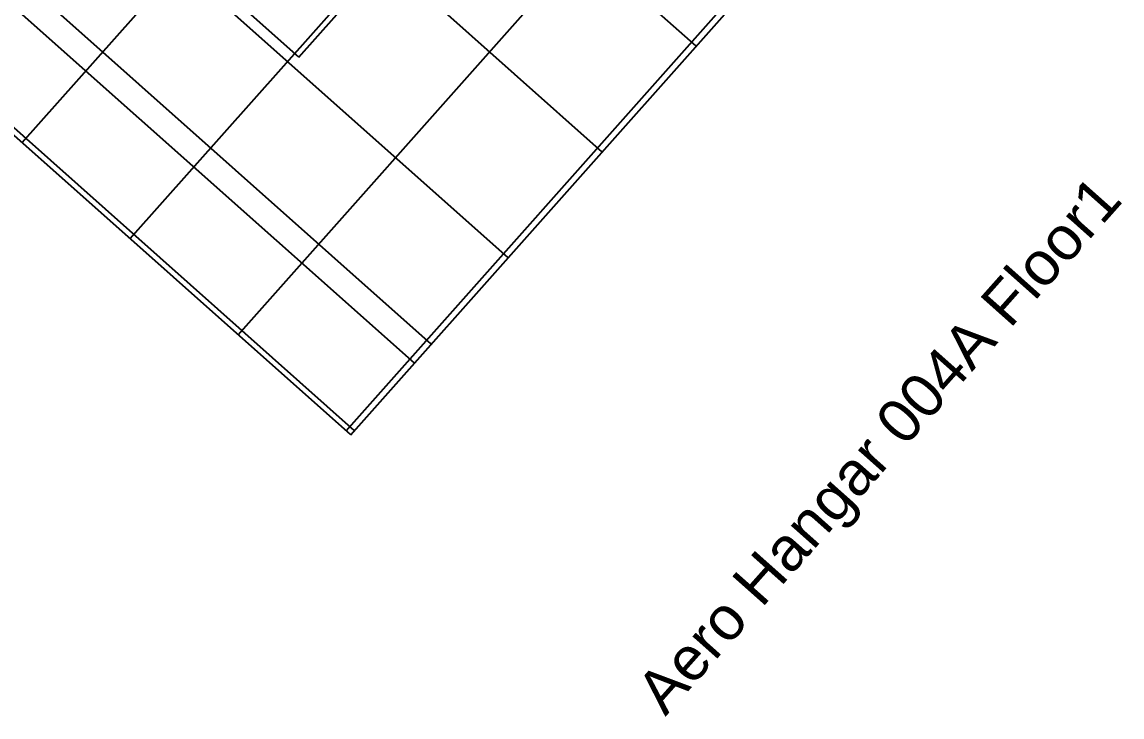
# Model space of a CAD drawing. Header units: inches. Extents: x 69197831 to 69201392, y 27694511 to 27697963.
# Drawn here: x 69199027 to 69200853, y 27694511 to 27695665 of the extents above; entities that cross this region are included whole.
import ezdxf

# ---------------------------------------------------------------- set-up
doc = ezdxf.new("R2010")
doc.units = ezdxf.units.IN
doc.header["$LTSCALE"] = 10
doc.header["$MEASUREMENT"] = 0
doc.layers.add('A-GRID', color=1, linetype='CONTINUOUS')
doc.layers.add('A-TTLB', color=4, linetype='CONTINUOUS')
doc.styles.add('CP_TITLE', font='arial.ttf', dxfattribs={"width": 0.85, "height": 0.125})

msp = doc.modelspace()

# ---------------------------------------------------------------- linework, layer by layer
at = {"layer": 'A-GRID'}
for p, q in [((69200146.2, 27695624.4, 0), (69199054.9, 27696595, 0)), ((69199990.1, 27695448.8, 0), (69198898.7, 27696419.4, 0)), ((69199026.9, 27695464.6, 0), (69199798.1, 27696331.8, 0)), ((69199833.9, 27695273.2, 0), (69198742.5, 27696243.7, 0)), ((69199486.2, 27695606.5, 0), (69198767.4, 27696245.7, 0)), ((69199206.2, 27695305.1, 0), (69199977.4, 27696172.3, 0)), ((69199706.3, 27695129.7, 0), (69198614.9, 27696100.3, 0)), ((69199678.4, 27695098.3, 0), (69198587, 27696068.9, 0)), ((69199385.6, 27695145.6, 0), (69200156.8, 27696012.8, 0)), ((69199572.6, 27694979.3, 0), (69198481.2, 27695949.9, 0)), ((69199578.7, 27694986.3, 0), (69198487.3, 27695956.8, 0)), ((69199486.2, 27695606.5, 0), (69199745.4, 27695897.9, 0)), ((69199564.9, 27694986.2, 0), (69200336.1, 27695853.4, 0)), ((69199572.6, 27694979.3, 0), (69200343.8, 27695846.5, 0))]:
    msp.add_line(p, q, dxfattribs=at)

# ---------------------------------------------------------------- texts
at = {"layer": 'A-TTLB', "style": 'CP_TITLE'}
msp.add_text('Aero Hangar 004A Floor1', height=72, rotation=48.3538, dxfattribs=at).set_placement((69200095.1, 27694511, 0))

doc.saveas('drawing.dxf')
